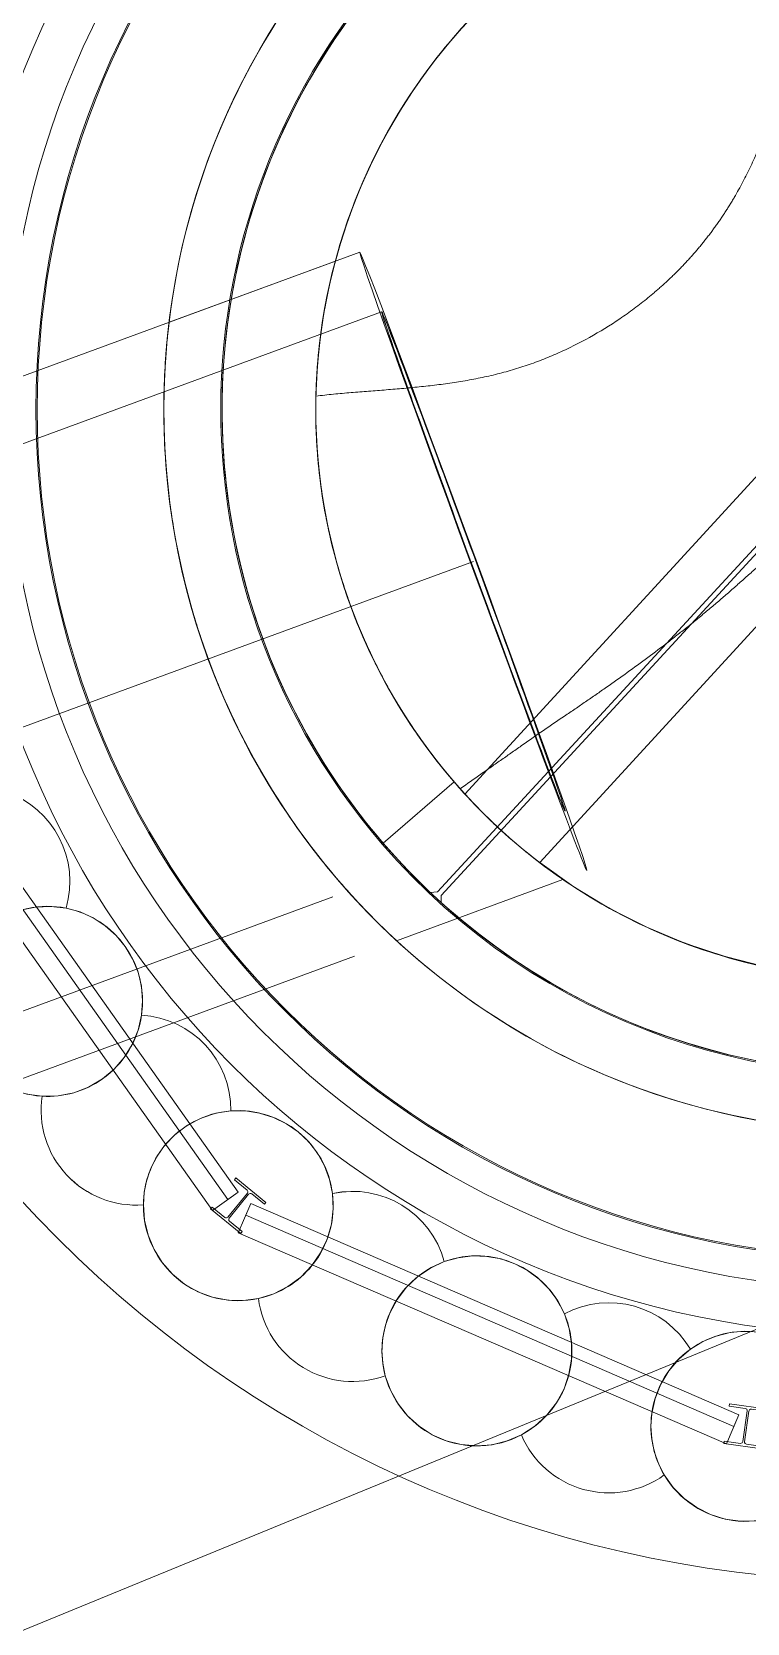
# Model space of a CAD drawing. Header units: metres. Extents: x 1753726 to 1755216, y 5920592 to 5921703.
# Drawn here: x 1755113.95 to 1755116.77, y 5921379.26 to 5921385.54 of the extents above; entities that cross this region are included whole.
import ezdxf

# ---------------------------------------------------------------- set-up
doc = ezdxf.new("R2010")
doc.units = ezdxf.units.M
doc.linetypes.add('CENTER', pattern=[50.8, 31.75, -6.35, 6.35, -6.35])
doc.linetypes.add('HIDDEN2', pattern=[4.7625, 3.175, -1.5875])
for name, color, linetype, lineweight in [('A-FLOR-____-OTLN', 9, 'Continuous', 9), ('A-WALL-____-OTLN', 2, 'Continuous', 9), ('P-PIPE-____-CNTR', 1, 'CENTER', 9), ('P-PIPE-____-OTLN', 6, 'HIDDEN2', 18), ('S-BEAM-____-OTLN', 7, 'Continuous', 9), ('S-FNDN-____-OTLN', 7, 'Continuous', 9)]:
    doc.layers.add(name, color=color, linetype=linetype, lineweight=lineweight)

# ---------------------------------------------------------------- blocks, each defined once
blk = doc.blocks.new('308492-ARUP-TUTB-MOD-0001_rvt-1-X-ARUP-GL-HERNE_BAY_ALIGNMENT')
at = {"layer": 'P-PIPE-____-CNTR'}
blk.add_line((1755089.4468, 5921373.8018), (1755115.6933, 5921383.4539), dxfattribs=at)
blk.add_line((1755089.4468, 5921373.8018), (1755115.6933, 5921383.4539), dxfattribs=at)
at = {"layer": 'P-PIPE-____-OTLN'}
for p, q in [((1755115.2446, 5921384.674), (1755088.9981, 5921375.0219)), ((1755115.331, 5921384.4389), (1755089.0846, 5921374.7867)), ((1755089.8094, 5921372.8158), (1755116.0559, 5921382.4679)), ((1755089.8955, 5921372.5817), (1755116.142, 5921382.2338))]:
    blk.add_line(p, q, dxfattribs=at)
for centre, major_axis, start_param, end_param in [((1755115.6933, 5921383.4539), (-0.4487, 1.2201), 0, 1.570796), ((1755115.6933, 5921383.4539), (-0.4487, 1.2201), 4.712389, 6.283185), ((1755115.6934, 5921383.4534), (-0.3624, 0.9855), 4.736662, 7.878255), ((1755115.6933, 5921383.4539), (-0.4487, 1.2201), 1.570796, 3.141593), ((1755115.6934, 5921383.4534), (-0.3624, 0.9855), 1.59507, 4.736662), ((1755115.6933, 5921383.4539), (-0.4487, 1.2201), 3.141593, 4.712389)]:
    blk.add_ellipse(centre, major_axis=major_axis, ratio=0.008928, start_param=start_param, end_param=end_param, dxfattribs=at)
blk = doc.blocks.new('Arup_Beam_Steel I Section_UC_AU2 - 150UC30-4262506-X-ARUP-GL-HERNE_BAY_ALIGNMENT')
at = {"layer": 'S-BEAM-____-OTLN'}
for p, q in [((1755116.7045, 5921380.13), (1755116.7032, 5921380.1206)), ((1755116.7032, 5921380.1206), (1755116.7045, 5921380.13)), ((1755116.7032, 5921380.1206), (1755116.7669, 5921380.1119)), ((1755116.7669, 5921380.1119), (1755116.7032, 5921380.1206)), ((1755116.856, 5921380.1091), (1755116.7045, 5921380.13)), ((1755116.7045, 5921380.13), (1755116.856, 5921380.1091)), ((1755116.7745, 5921380.1019), (1755116.758, 5921379.9816)), ((1755116.758, 5921379.9816), (1755116.7745, 5921380.1019)), ((1755116.7645, 5921379.9807), (1755116.781, 5921380.101)), ((1755116.781, 5921380.101), (1755116.7645, 5921379.9807)), ((1755116.7911, 5921380.1086), (1755116.8548, 5921380.0998)), ((1755116.8548, 5921380.0998), (1755116.7911, 5921380.1086)), ((1755116.8548, 5921380.0998), (1755116.856, 5921380.1091)), ((1755116.856, 5921380.1091), (1755116.8548, 5921380.0998)), ((1755116.6842, 5921379.9827), (1755116.6829, 5921379.9734)), ((1755116.6829, 5921379.9734), (1755116.6842, 5921379.9827)), ((1755116.6829, 5921379.9734), (1755116.8345, 5921379.9526)), ((1755116.8345, 5921379.9526), (1755116.6829, 5921379.9734)), ((1755116.7479, 5921379.974), (1755116.6842, 5921379.9827)), ((1755116.6842, 5921379.9827), (1755116.7479, 5921379.974)), ((1755116.8358, 5921379.9619), (1755116.7721, 5921379.9707)), ((1755116.7721, 5921379.9707), (1755116.8358, 5921379.9619)), ((1755116.8345, 5921379.9526), (1755116.8358, 5921379.9619)), ((1755116.8358, 5921379.9619), (1755116.8345, 5921379.9526))]:
    blk.add_line(p, q, dxfattribs=at)
for centre, major_axis, start_param, end_param in [((1755116.7657, 5921380.1031), (0.00756, 0.0047), 5.590367, 7.161163), ((1755116.7657, 5921380.1031), (0.00756, 0.0047), 5.590367, 7.161163), ((1755116.7898, 5921380.0998), (0.00756, 0.0047), 0.877978, 2.448774), ((1755116.7898, 5921380.0998), (0.00756, 0.0047), 0.877978, 2.448774), ((1755116.7491, 5921379.9828), (-0.0085, 0.00263), 1.734325, 3.305121), ((1755116.7491, 5921379.9828), (-0.0085, 0.00263), 1.734325, 3.305121), ((1755116.7733, 5921379.9795), (-0.00797, 0.00396), 0.324404, 1.8952), ((1755116.7733, 5921379.9795), (-0.00797, 0.00396), 0.324404, 1.8952)]:
    blk.add_ellipse(centre, major_axis=major_axis, ratio=1, start_param=start_param, end_param=end_param, dxfattribs=at)
blk = doc.blocks.new('Arup_Beam_Steel I Section_UC_AU2 - 150UC30-4262507-X-ARUP-GL-HERNE_BAY_ALIGNMENT')
at = {"layer": 'S-BEAM-____-OTLN'}
for p, q in [((1755114.7556, 5921381.0215), (1755114.7496, 5921381.0142)), ((1755114.7496, 5921381.0142), (1755114.7556, 5921381.0215)), ((1755114.7496, 5921381.0142), (1755114.7995, 5921380.9736)), ((1755114.7995, 5921380.9736), (1755114.7496, 5921381.0142)), ((1755114.8743, 5921380.9249), (1755114.7556, 5921381.0215)), ((1755114.7556, 5921381.0215), (1755114.8743, 5921380.9249)), ((1755114.8008, 5921380.9611), (1755114.7242, 5921380.8669)), ((1755114.7242, 5921380.8669), (1755114.8008, 5921380.9611)), ((1755114.7293, 5921380.8628), (1755114.8059, 5921380.9569)), ((1755114.8059, 5921380.9569), (1755114.7293, 5921380.8628)), ((1755114.8184, 5921380.9582), (1755114.8683, 5921380.9176)), ((1755114.8683, 5921380.9176), (1755114.8184, 5921380.9582)), ((1755114.6618, 5921380.9062), (1755114.6559, 5921380.8989)), ((1755114.6559, 5921380.8989), (1755114.6618, 5921380.9062)), ((1755114.6559, 5921380.8989), (1755114.7745, 5921380.8024)), ((1755114.7745, 5921380.8024), (1755114.6559, 5921380.8989)), ((1755114.7117, 5921380.8656), (1755114.6618, 5921380.9062)), ((1755114.6618, 5921380.9062), (1755114.7117, 5921380.8656)), ((1755114.8683, 5921380.9176), (1755114.8743, 5921380.9249)), ((1755114.8743, 5921380.9249), (1755114.8683, 5921380.9176)), ((1755114.7805, 5921380.8097), (1755114.7306, 5921380.8502)), ((1755114.7306, 5921380.8502), (1755114.7805, 5921380.8097)), ((1755114.7745, 5921380.8024), (1755114.7805, 5921380.8097)), ((1755114.7805, 5921380.8097), (1755114.7745, 5921380.8024))]:
    blk.add_line(p, q, dxfattribs=at)
for centre, major_axis, start_param, end_param in [((1755114.7939, 5921380.9667), (0.00357, 0.00815), 4.44186, 6.012656), ((1755114.7939, 5921380.9667), (0.00357, 0.00815), 4.44186, 6.012656), ((1755114.8128, 5921380.9513), (0.00042, 0.00889), 5.647707, 7.218503), ((1755114.8128, 5921380.9513), (0.00042, 0.00889), 5.647707, 7.218503), ((1755114.7173, 5921380.8725), (-0.00133, 0.0088), 2.308718, 3.879515), ((1755114.7173, 5921380.8725), (-0.00133, 0.0088), 2.308718, 3.879515), ((1755114.7362, 5921380.8571), (-0.00133, 0.0088), 0.737922, 2.308718), ((1755114.7362, 5921380.8571), (-0.00133, 0.0088), 0.737922, 2.308718)]:
    blk.add_ellipse(centre, major_axis=major_axis, ratio=1, start_param=start_param, end_param=end_param, dxfattribs=at)
blk = doc.blocks.new('308492-ARUP-STTW-MOD-0200_rvt-1-X-ARUP-GL-HERNE_BAY_ALIGNMENT')
at = {"layer": 'A-WALL-____-OTLN'}
for p, q in [((1755114.7244, 5921380.9361), (1755113.5103, 5921382.6495)), ((1755113.5103, 5921382.6495), (1755114.7244, 5921380.9361)), ((1755114.7652, 5921380.965), (1755113.5511, 5921382.6785)), ((1755113.5511, 5921382.6785), (1755114.7652, 5921380.965)), ((1755114.7652, 5921380.965), (1755113.5511, 5921382.6785)), ((1755113.5511, 5921382.6785), (1755114.7652, 5921380.965)), ((1755114.6632, 5921380.8927), (1755113.4491, 5921382.6062)), ((1755113.4491, 5921382.6062), (1755114.6632, 5921380.8927)), ((1755114.7652, 5921380.965), (1755114.6632, 5921380.8927)), ((1755114.6632, 5921380.8927), (1755114.7652, 5921380.965)), ((1755114.7652, 5921380.965), (1755114.7244, 5921380.9361)), ((1755114.7244, 5921380.9361), (1755114.7652, 5921380.965)), ((1755114.7648, 5921380.8051), (1755114.8144, 5921380.9199)), ((1755114.7648, 5921380.8051), (1755114.8144, 5921380.9199)), ((1755114.7945, 5921380.874), (1755114.8144, 5921380.9199)), ((1755114.7945, 5921380.874), (1755114.8144, 5921380.9199)), ((1755116.7222, 5921380.0408), (1755114.7945, 5921380.874)), ((1755114.7945, 5921380.874), (1755116.7222, 5921380.0408)), ((1755116.742, 5921380.0867), (1755114.8144, 5921380.9199)), ((1755114.8144, 5921380.9199), (1755116.742, 5921380.0867)), ((1755116.742, 5921380.0867), (1755114.8144, 5921380.9199)), ((1755114.8144, 5921380.9199), (1755116.742, 5921380.0867)), ((1755116.6924, 5921379.972), (1755114.7648, 5921380.8051)), ((1755114.7648, 5921380.8051), (1755116.6924, 5921379.972)), ((1755116.742, 5921380.0867), (1755116.6924, 5921379.972)), ((1755116.6924, 5921379.972), (1755116.742, 5921380.0867)), ((1755116.742, 5921380.0867), (1755116.7222, 5921380.0408)), ((1755116.7222, 5921380.0408), (1755116.742, 5921380.0867))]:
    blk.add_line(p, q, dxfattribs=at)
at = {"layer": 'S-BEAM-____-OTLN'}
for radius, start, end in [(3.655, 0, 180), (3.655, 0, 180), (3.655, 0, 180), (3.655, 0, 180), (3.355, 0, 180), (3.355, 0, 180), (3.355, 0, 180), (3.355, 0, 180), (3.655, 180, 0), (3.655, 180, 0), (3.655, 180, 0), (3.655, 180, 0), (3.355, 180, 0), (3.355, 180, 0), (3.355, 180, 0), (3.355, 180, 0)]:
    blk.add_arc((1755117.321, 5921384.0536), radius, start, end, dxfattribs=at)
at = {"layer": 'S-FNDN-____-OTLN', "flags": 128}
for points in [[(1755113.796, 5921382.0244), (1755113.8483, 5921382.0553), (1755113.9048, 5921382.0773), (1755113.9642, 5921382.0899), (1755114.0249, 5921382.0928), (1755114.0852, 5921382.0858)], [(1755114.0852, 5921382.0858), (1755114.0249, 5921382.0928), (1755113.9642, 5921382.0899), (1755113.9048, 5921382.0773), (1755113.8483, 5921382.0553), (1755113.796, 5921382.0244)], [(1755114.0852, 5921382.0858), (1755114.1401, 5921382.0705), (1755114.192, 5921382.0471), (1755114.2398, 5921382.0161), (1755114.2823, 5921381.9782), (1755114.3186, 5921381.9343), (1755114.3478, 5921381.8854), (1755114.3693, 5921381.8326), (1755114.3825, 5921381.7772), (1755114.3872, 5921381.7204), (1755114.3833, 5921381.6636)], [(1755114.3833, 5921381.6636), (1755114.3872, 5921381.7204), (1755114.3825, 5921381.7772), (1755114.3693, 5921381.8326), (1755114.3478, 5921381.8854), (1755114.3186, 5921381.9343), (1755114.2823, 5921381.9782), (1755114.2398, 5921382.0161), (1755114.192, 5921382.0471), (1755114.1401, 5921382.0705), (1755114.0852, 5921382.0858)], [(1755113.99, 5921381.3437), (1755113.9295, 5921381.3522), (1755113.8713, 5921381.3705), (1755113.8167, 5921381.398), (1755113.7674, 5921381.434), (1755113.7245, 5921381.4775), (1755113.6893, 5921381.5274), (1755113.6626, 5921381.5824), (1755113.6452, 5921381.6409), (1755113.6376, 5921381.7016), (1755113.6399, 5921381.7626), (1755113.6521, 5921381.8225)], [(1755113.6521, 5921381.8225), (1755113.6399, 5921381.7626), (1755113.6376, 5921381.7016), (1755113.6452, 5921381.6409), (1755113.6626, 5921381.5824), (1755113.6893, 5921381.5274), (1755113.7245, 5921381.4775), (1755113.7674, 5921381.434), (1755113.8167, 5921381.398), (1755113.8713, 5921381.3705), (1755113.9295, 5921381.3522), (1755113.99, 5921381.3437)], [(1755114.3833, 5921381.6636), (1755114.3696, 5921381.6044), (1755114.3466, 5921381.5482), (1755114.3148, 5921381.4965), (1755114.2751, 5921381.4506), (1755114.2285, 5921381.4116)], [(1755114.2285, 5921381.4116), (1755114.2751, 5921381.4506), (1755114.3148, 5921381.4965), (1755114.3466, 5921381.5482), (1755114.3696, 5921381.6044), (1755114.3833, 5921381.6636)], [(1755114.2285, 5921381.4116), (1755114.1741, 5921381.3797), (1755114.115, 5921381.3574), (1755114.0531, 5921381.3452), (1755113.99, 5921381.3437)], [(1755113.99, 5921381.3437), (1755114.0531, 5921381.3452), (1755114.115, 5921381.3574), (1755114.1741, 5921381.3797), (1755114.2285, 5921381.4116)], [(1755114.4742, 5921381.1486), (1755114.5162, 5921381.1924), (1755114.5647, 5921381.2289), (1755114.6185, 5921381.2571), (1755114.6761, 5921381.2762), (1755114.7361, 5921381.2858)], [(1755114.7361, 5921381.2858), (1755114.6761, 5921381.2762), (1755114.6185, 5921381.2571), (1755114.5647, 5921381.2289), (1755114.5162, 5921381.1924), (1755114.4742, 5921381.1486)], [(1755114.7361, 5921381.2858), (1755114.7931, 5921381.2859), (1755114.8494, 5921381.2773), (1755114.9038, 5921381.2603), (1755114.9549, 5921381.2353), (1755115.0017, 5921381.2028), (1755115.043, 5921381.1636), (1755115.078, 5921381.1186), (1755115.1057, 5921381.0688), (1755115.1255, 5921381.0154), (1755115.137, 5921380.9596)], [(1755115.137, 5921380.9596), (1755115.1255, 5921381.0154), (1755115.1057, 5921381.0688), (1755115.078, 5921381.1186), (1755115.043, 5921381.1636), (1755115.0017, 5921381.2028), (1755114.9549, 5921381.2353), (1755114.9038, 5921381.2603), (1755114.8494, 5921381.2773), (1755114.7931, 5921381.2859), (1755114.7361, 5921381.2858)], [(1755114.3901, 5921380.9153), (1755114.3939, 5921380.9657), (1755114.4045, 5921381.0151), (1755114.4216, 5921381.0626), (1755114.445, 5921381.1073), (1755114.4742, 5921381.1486)], [(1755114.4742, 5921381.1486), (1755114.445, 5921381.1073), (1755114.4216, 5921381.0626), (1755114.4045, 5921381.0151), (1755114.3939, 5921380.9657), (1755114.3901, 5921380.9153)], [(1755115.137, 5921380.9596), (1755115.1398, 5921380.899), (1755115.1328, 5921380.8387), (1755115.1162, 5921380.7803), (1755115.0903, 5921380.7253), (1755115.0559, 5921380.6753)], [(1755115.0559, 5921380.6753), (1755115.0903, 5921380.7253), (1755115.1162, 5921380.7803), (1755115.1328, 5921380.8387), (1755115.1398, 5921380.899), (1755115.137, 5921380.9596)], [(1755114.8447, 5921380.5455), (1755114.7841, 5921380.5374), (1755114.7231, 5921380.5393), (1755114.6631, 5921380.551), (1755114.6059, 5921380.5724), (1755114.5529, 5921380.6027), (1755114.5055, 5921380.6413), (1755114.465, 5921380.687), (1755114.4325, 5921380.7387), (1755114.4087, 5921380.795), (1755114.3945, 5921380.8544), (1755114.3901, 5921380.9153)], [(1755114.3901, 5921380.9153), (1755114.3945, 5921380.8544), (1755114.4087, 5921380.795), (1755114.4325, 5921380.7387), (1755114.465, 5921380.687), (1755114.5055, 5921380.6413), (1755114.5529, 5921380.6027), (1755114.6059, 5921380.5724), (1755114.6631, 5921380.551), (1755114.7231, 5921380.5393), (1755114.7841, 5921380.5374), (1755114.8447, 5921380.5455)], [(1755115.3635, 5921380.4883), (1755115.3921, 5921380.5418), (1755115.429, 5921380.59), (1755115.4732, 5921380.6317), (1755115.5235, 5921380.6657), (1755115.5787, 5921380.6911)], [(1755115.5787, 5921380.6911), (1755115.5235, 5921380.6657), (1755115.4732, 5921380.6317), (1755115.429, 5921380.59), (1755115.3921, 5921380.5418), (1755115.3635, 5921380.4883)], [(1755115.5787, 5921380.6911), (1755115.6335, 5921380.7065), (1755115.6901, 5921380.7134), (1755115.747, 5921380.7118), (1755115.803, 5921380.7015), (1755115.8568, 5921380.6828), (1755115.9072, 5921380.6562), (1755115.953, 5921380.6223), (1755115.9931, 5921380.5818), (1755116.0266, 5921380.5358), (1755116.0527, 5921380.4851)], [(1755116.0527, 5921380.4851), (1755116.0266, 5921380.5358), (1755115.9931, 5921380.5818), (1755115.953, 5921380.6223), (1755115.9072, 5921380.6562), (1755115.8568, 5921380.6828), (1755115.803, 5921380.7015), (1755115.747, 5921380.7118), (1755115.6901, 5921380.7134), (1755115.6335, 5921380.7065), (1755115.5787, 5921380.6911)], [(1755115.0559, 5921380.6753), (1755115.0121, 5921380.6298), (1755114.9613, 5921380.5924), (1755114.905, 5921380.564), (1755114.8447, 5921380.5455)], [(1755114.8447, 5921380.5455), (1755114.905, 5921380.564), (1755114.9613, 5921380.5924), (1755115.0121, 5921380.6298), (1755115.0559, 5921380.6753)], [(1755115.3454, 5921380.241), (1755115.3356, 5921380.2905), (1755115.3324, 5921380.3409), (1755115.3361, 5921380.3912), (1755115.3465, 5921380.4407), (1755115.3635, 5921380.4883)], [(1755115.3635, 5921380.4883), (1755115.3465, 5921380.4407), (1755115.3361, 5921380.3912), (1755115.3324, 5921380.3409), (1755115.3356, 5921380.2905), (1755115.3454, 5921380.241)], [(1755116.0527, 5921380.4851), (1755116.0718, 5921380.4275), (1755116.0813, 5921380.3675), (1755116.0811, 5921380.3068), (1755116.071, 5921380.2469), (1755116.0514, 5921380.1895)], [(1755116.0514, 5921380.1895), (1755116.071, 5921380.2469), (1755116.0811, 5921380.3068), (1755116.0813, 5921380.3675), (1755116.0718, 5921380.4275), (1755116.0527, 5921380.4851)], [(1755116.5505, 5921380.3457), (1755116.5991, 5921380.3753), (1755116.6517, 5921380.3973), (1755116.707, 5921380.411), (1755116.7637, 5921380.4162), (1755116.8206, 5921380.4128), (1755116.8762, 5921380.4008), (1755116.9294, 5921380.3805), (1755116.979, 5921380.3523), (1755117.0237, 5921380.317), (1755117.0625, 5921380.2753)], [(1755117.0625, 5921380.2753), (1755117.0237, 5921380.317), (1755116.979, 5921380.3523), (1755116.9294, 5921380.3805), (1755116.8762, 5921380.4008), (1755116.8206, 5921380.4128), (1755116.7637, 5921380.4162), (1755116.707, 5921380.411), (1755116.6517, 5921380.3973), (1755116.5991, 5921380.3753), (1755116.5505, 5921380.3457)], [(1755116.398, 5921380.0923), (1755116.4111, 5921380.1516), (1755116.4336, 5921380.208), (1755116.4649, 5921380.2601), (1755116.5042, 5921380.3063), (1755116.5505, 5921380.3457)], [(1755116.5505, 5921380.3457), (1755116.5042, 5921380.3063), (1755116.4649, 5921380.2601), (1755116.4336, 5921380.208), (1755116.4111, 5921380.1516), (1755116.398, 5921380.0923)], [(1755115.883, 5921380.0075), (1755115.8268, 5921379.9834), (1755115.7675, 5921379.9687), (1755115.7066, 5921379.9639), (1755115.6458, 5921379.969), (1755115.5865, 5921379.9839), (1755115.5305, 5921380.0082), (1755115.4792, 5921380.0413), (1755115.4339, 5921380.0823), (1755115.3959, 5921380.1301), (1755115.3661, 5921380.1835), (1755115.3454, 5921380.241)], [(1755115.3454, 5921380.241), (1755115.3661, 5921380.1835), (1755115.3959, 5921380.1301), (1755115.4339, 5921380.0823), (1755115.4792, 5921380.0413), (1755115.5305, 5921380.0082), (1755115.5865, 5921379.9839), (1755115.6458, 5921379.969), (1755115.7066, 5921379.9639), (1755115.7675, 5921379.9687), (1755115.8268, 5921379.9834), (1755115.883, 5921380.0075)], [(1755116.0514, 5921380.1895), (1755116.0215, 5921380.1339), (1755115.9827, 5921380.0841), (1755115.9361, 5921380.0416), (1755115.883, 5921380.0075)], [(1755115.883, 5921380.0075), (1755115.9361, 5921380.0416), (1755115.9827, 5921380.0841), (1755116.0215, 5921380.1339), (1755116.0514, 5921380.1895)], [(1755116.4473, 5921379.8494), (1755116.4245, 5921379.8944), (1755116.4078, 5921379.9421), (1755116.3978, 5921379.9915), (1755116.3945, 5921380.0419), (1755116.398, 5921380.0923)], [(1755116.398, 5921380.0923), (1755116.3945, 5921380.0419), (1755116.3978, 5921379.9915), (1755116.4078, 5921379.9421), (1755116.4245, 5921379.8944), (1755116.4473, 5921379.8494)], [(1755117.0279, 5921379.7695), (1755116.9804, 5921379.7312), (1755116.9272, 5921379.7011), (1755116.8699, 5921379.68), (1755116.8099, 5921379.6685), (1755116.7488, 5921379.6668), (1755116.6883, 5921379.6752), (1755116.63, 5921379.6932), (1755116.5753, 5921379.7205), (1755116.5258, 5921379.7563), (1755116.4828, 5921379.7996), (1755116.4473, 5921379.8494)], [(1755116.4473, 5921379.8494), (1755116.4828, 5921379.7996), (1755116.5258, 5921379.7563), (1755116.5753, 5921379.7205), (1755116.63, 5921379.6932), (1755116.6883, 5921379.6752), (1755116.7488, 5921379.6668), (1755116.8099, 5921379.6685), (1755116.8699, 5921379.68), (1755116.9272, 5921379.7011), (1755116.9804, 5921379.7312), (1755117.0279, 5921379.7695)]]:
    blk.add_lwpolyline(points, dxfattribs=at)
at = {"layer": 'S-FNDN-____-OTLN'}
for centre, radius, start, end in [((1755117.321, 5921384.0536), 4.625, 0, 180), ((1755117.321, 5921384.0536), 4.625, 0, 180), ((1755117.321, 5921384.0536), 3.475, 0, 180), ((1755117.321, 5921384.0536), 3.475, 0, 180), ((1755117.321, 5921384.0536), 4.625, 180, 0), ((1755117.321, 5921384.0536), 4.625, 180, 0), ((1755117.321, 5921384.0536), 3.475, 180, 0), ((1755117.321, 5921384.0536), 3.475, 180, 0), ((1755113.725, 5921382.1903), 0.375, 343.82633, 70.95628), ((1755113.725, 5921382.1903), 0.375, 343.82633, 70.95628), ((1755114.0122, 5921381.718), 0.375, 78.78236, 125.21739), ((1755114.0122, 5921381.718), 0.375, 163.82633, 266.60845), ((1755114.0122, 5921381.718), 0.375, 305.21739, 351.65242), ((1755114.0122, 5921381.718), 0.375, 305.21739, 351.65242), ((1755114.3611, 5921381.2892), 0.375, 359.47851, 86.60845), ((1755114.3611, 5921381.2892), 0.375, 359.47851, 86.60845), ((1755114.3611, 5921381.2892), 0.375, 359.47851, 86.60845), ((1755114.3611, 5921381.2892), 0.375, 359.47851, 86.60845), ((1755114.0122, 5921381.718), 0.375, 266.60845, 305.21739), ((1755114.0122, 5921381.718), 0.375, 266.60845, 305.21739), ((1755114.3611, 5921381.2892), 0.375, 171.65242, 274.43454), ((1755114.3611, 5921381.2892), 0.375, 171.65242, 274.43454), ((1755114.3611, 5921381.2892), 0.375, 171.65242, 274.43454), ((1755114.7651, 5921380.9119), 0.375, 94.43454, 140.86957), ((1755114.7651, 5921380.9119), 0.375, 7.30459, 94.43454), ((1755114.7651, 5921380.9119), 0.375, 140.86957, 179.47851), ((1755114.7651, 5921380.9119), 0.375, 140.86957, 179.47851), ((1755114.7651, 5921380.9119), 0.375, 320.86957, 7.30459), ((1755114.7651, 5921380.9119), 0.375, 320.86957, 7.30459), ((1755115.2166, 5921380.5932), 0.375, 15.13068, 102.26062), ((1755115.2166, 5921380.5932), 0.375, 15.13068, 102.26062), ((1755114.7651, 5921380.9119), 0.375, 179.47851, 282.26062), ((1755114.7651, 5921380.9119), 0.375, 282.26062, 320.86957), ((1755115.2166, 5921380.5932), 0.375, 187.30459, 290.08671), ((1755115.2166, 5921380.5932), 0.375, 187.30459, 290.08671), ((1755115.2166, 5921380.5932), 0.375, 187.30459, 290.08671), ((1755115.2166, 5921380.5932), 0.375, 187.30459, 290.08671), ((1755116.2283, 5921380.1537), 0.375, 30.78285, 117.9128), ((1755116.2283, 5921380.1537), 0.375, 30.78285, 117.9128), ((1755116.2283, 5921380.1537), 0.375, 30.78285, 117.9128), ((1755116.2283, 5921380.1537), 0.375, 30.78285, 117.9128), ((1755115.7074, 5921380.3389), 0.375, 156.52174, 195.13068), ((1755115.7074, 5921380.3389), 0.375, 156.52174, 195.13068), ((1755115.7074, 5921380.3389), 0.375, 336.52174, 22.95677), ((1755116.7695, 5921380.0413), 0.375, 38.60894, 125.73889), ((1755116.7695, 5921380.0413), 0.375, 38.60894, 125.73889), ((1755115.7074, 5921380.3389), 0.375, 195.13068, 297.9128), ((1755115.7074, 5921380.3389), 0.375, 195.13068, 297.9128), ((1755115.7074, 5921380.3389), 0.375, 297.9128, 336.52174), ((1755116.7695, 5921380.0413), 0.375, 172.17391, 210.78285), ((1755116.2283, 5921380.1537), 0.375, 202.95677, 305.73889), ((1755116.2283, 5921380.1537), 0.375, 202.95677, 305.73889), ((1755116.2283, 5921380.1537), 0.375, 202.95677, 305.73889), ((1755116.2283, 5921380.1537), 0.375, 202.95677, 305.73889), ((1755116.7695, 5921380.0413), 0.375, 210.78285, 313.56497), ((1755116.7695, 5921380.0413), 0.375, 210.78285, 313.56497)]:
    blk.add_arc(centre, radius, start, end, dxfattribs=at)
for centre, major_axis, start_param, end_param in [((1755113.725, 5921382.1903), (0.3522, 0.1287), 5.650647, 7.171351), ((1755113.725, 5921382.1903), (0.3522, 0.1287), 5.650647, 7.171351), ((1755114.0122, 5921381.718), (-0.1438, 0.3463), 5.693896, 6.50434), ((1755114.0122, 5921381.718), (-0.1438, 0.3463), 4.173192, 5.693896), ((1755114.0122, 5921381.718), (0.0273, 0.374), 4.639543, 6.160247), ((1755114.0122, 5921381.718), (0.3522, 0.1287), 2.509054, 4.30294), ((1755114.3611, 5921381.2892), (-0.374, 0.0273), 6.210339, 8.004225), ((1755114.7651, 5921380.9119), (0.2864, 0.242), 0.946586, 1.75703), ((1755114.7651, 5921380.9119), (-0.3043, 0.2192), 3.893292, 5.413996), ((1755115.2166, 5921380.5932), (-0.3234, 0.1899), 3.936542, 5.457246), ((1755115.2166, 5921380.5932), (-0.3234, 0.1899), 3.936542, 5.457246), ((1755114.7651, 5921380.9119), (0.2353, 0.292), 2.240099, 4.033985), ((1755115.7074, 5921380.3389), (0.3739, 0.0287), 0.324079, 1.844784), ((1755115.7074, 5921380.3389), (0.375, 0), 0.400671, 1.921376), ((1755115.7074, 5921380.3389), (0.375, 0), 1.921376, 2.73182), ((1755115.7074, 5921380.3389), (0.375, 0), 1.921376, 2.73182), ((1755114.7651, 5921380.9119), (-0.3185, 0.1979), 2.340699, 3.014552), ((1755115.7074, 5921380.3389), (0.375, 0), 5.873412, 6.683856), ((1755116.7695, 5921380.0413), (0.3569, 0.1151), 1.882677, 2.693121), ((1755116.7695, 5921380.0413), (-0.3507, 0.1329), 5.698447, 6.508891), ((1755115.7074, 5921380.3389), (-0.2436, 0.2851), 2.92153, 3.595383), ((1755116.7695, 5921380.0413), (0.329, 0.1799), 2.504547, 3.1784)]:
    blk.add_ellipse(centre, major_axis=major_axis, ratio=1, start_param=start_param, end_param=end_param, dxfattribs=at)
at = {"layer": 'S-BEAM-____-OTLN'}
for name in ['Arup_Beam_Steel I Section_UC_AU2 - 150UC30-4262507-X-ARUP-GL-HERNE_BAY_ALIGNMENT', 'Arup_Beam_Steel I Section_UC_AU2 - 150UC30-4262506-X-ARUP-GL-HERNE_BAY_ALIGNMENT']:
    blk.add_blockref(name, (0, 0), dxfattribs=at)
blk = doc.blocks.new('308492-ARUP-STRW-MOD-1700_rvt-1-X-ARUP-GL-HERNE_BAY_ALIGNMENT')
at = {"layer": 'A-FLOR-____-OTLN'}
for p, q in [((1755113.5456, 5921379.0858), (1755118.0354, 5921380.9261)), ((1755118.0354, 5921380.9261), (1755113.5456, 5921379.0858))]:
    blk.add_line(p, q, dxfattribs=at)
blk = doc.blocks.new('MH02 BENCHING - MH02 BENCHING-4564264-X-ARUP-GL-HERNE_BAY_ALIGNMENT')
at = {"layer": 'A-FLOR-____-OTLN'}
for start, end in [(0, 180), (100.09657, 178.67487), (0, 51.15339), (180, 0), (221.70467, 0)]:
    blk.add_arc((682.6362, 267.543), 2.25, start, end, dxfattribs=at)
for start_param, end_param in [(4.736662, 7.878255), (1.59507, 4.736662)]:
    blk.add_ellipse((681.0087, 266.9428), major_axis=(-0.3624, 0.9855), ratio=0.008928, start_param=start_param, end_param=end_param, dxfattribs=at)
for points, knots in [([(682.2417, 269.7582), (682.2467, 269.759), (682.2575, 269.7609), (682.283, 269.7652), (682.3372, 269.7735), (682.441, 269.786), (682.6019, 269.7951), (682.7607, 269.7913), (682.8977, 269.7786), (683.0039, 269.7636), (683.1119, 269.7431), (683.2197, 269.717), (683.3257, 269.6857), (683.4282, 269.6499), (683.5257, 269.6105), (683.6438, 269.5565), (683.7726, 269.4871), (683.8968, 269.4083), (683.975, 269.3518), (684.016, 269.3204), (684.0353, 269.3051), (684.0436, 269.2984), (684.0475, 269.2954)], [0, 0, 0, 0, 0.021277, 0.042553, 0.085106, 0.170213, 0.255319, 0.340426, 0.382979, 0.425532, 0.468085, 0.510638, 0.553191, 0.595745, 0.638298, 0.680851, 0.760638, 0.840426, 0.920213, 0.960106, 0.980053, 1, 1, 1, 1]), ([(682.2417, 269.7582), (682.2422, 269.7407), (682.2432, 269.7146), (682.2452, 269.6797), (682.2476, 269.6448), (682.2506, 269.61), (682.2543, 269.5753), (682.2575, 269.5494), (682.2613, 269.5235), (682.2654, 269.4977), (682.2701, 269.4719), (682.2756, 269.4462), (682.2798, 269.427), (682.2824, 269.4142), (682.2842, 269.4057), (682.2874, 269.3909), (682.2911, 269.3741), (682.2944, 269.3572), (682.2964, 269.3444), (682.2981, 269.3315), (682.3001, 269.3141), (682.3019, 269.2923), (682.3028, 269.2662), (682.3024, 269.2402), (682.3011, 269.2141), (682.2993, 269.188), (682.2967, 269.162), (682.2937, 269.136), (682.2901, 269.1101), (682.2848, 269.0755), (682.2772, 269.0326), (682.2667, 268.9812), (682.2483, 268.9019), (682.2188, 268.7954), (682.1736, 268.6631), (682.1292, 268.5553), (682.0891, 268.4712), (682.062, 268.4196), (682.0418, 268.3842), (682.03, 268.3642), (682.0209, 268.3493), (682.0117, 268.3345), (682.0022, 268.3198), (681.9926, 268.3051), (681.9828, 268.2907), (681.9728, 268.2764), (681.9626, 268.2621), (681.9523, 268.248), (681.9418, 268.234), (681.9311, 268.2202), (681.9203, 268.2065), (681.9093, 268.1928), (681.8981, 268.1794), (681.8868, 268.1661), (681.8753, 268.1529), (681.8636, 268.1398), (681.8518, 268.127), (681.8399, 268.1142), (681.8278, 268.1016), (681.8155, 268.0891), (681.8031, 268.0768), (681.7906, 268.0646), (681.7779, 268.0526), (681.765, 268.0407), (681.7521, 268.029), (681.739, 268.0174), (681.7258, 268.006), (681.7124, 267.9947), (681.6944, 267.9799), (681.6716, 267.9617), (681.6345, 267.9335), (681.568, 267.8864), (681.4687, 267.8253), (681.3645, 267.7732), (681.2785, 267.7373), (681.2129, 267.7137), (681.1462, 267.6933), (681.0786, 267.676), (681.0104, 267.6616), (680.9417, 267.6497), (680.8727, 267.6401), (680.8035, 267.6323), (680.7341, 267.6257), (680.6646, 267.6199), (680.595, 267.6144), (680.5373, 267.61), (680.4909, 267.6061), (680.4446, 267.6018), (680.4099, 267.5979), (680.3868, 267.595)], [-1, -1, -1, -1, -0.984375, -0.976562, -0.96875, -0.953125, -0.945312, -0.9375, -0.929688, -0.921875, -0.914062, -0.90625, -0.898438, -0.896484, -0.894531, -0.890625, -0.882812, -0.878906, -0.875, -0.871094, -0.867188, -0.859375, -0.851562, -0.84375, -0.835938, -0.828125, -0.820312, -0.8125, -0.804688, -0.796875, -0.78125, -0.765625, -0.75, -0.708333, -0.666667, -0.625, -0.604167, -0.583333, -0.572917, -0.567708, -0.5625, -0.557292, -0.552083, -0.546875, -0.541667, -0.536458, -0.53125, -0.526042, -0.520833, -0.515625, -0.510417, -0.505208, -0.5, -0.494792, -0.489583, -0.484375, -0.479167, -0.473958, -0.46875, -0.463542, -0.458333, -0.453125, -0.447917, -0.442708, -0.4375, -0.432292, -0.427083, -0.421875, -0.416667, -0.40625, -0.395833, -0.375, -0.333333, -0.291667, -0.270833, -0.25, -0.229167, -0.208333, -0.1875, -0.166667, -0.145833, -0.125, -0.104167, -0.083333, -0.0625, -0.041667, -0.03125, -0.020833, 0, 0, 0, 0]), ([(682.7357, 267.543), (682.7436, 267.5467), (682.759, 267.5554), (682.7809, 267.5719), (682.8015, 267.5909), (682.8209, 267.6117), (682.8347, 267.6279), (682.8438, 267.6389), (682.8498, 267.6462), (682.8575, 267.655), (682.867, 267.6652), (682.88, 267.6782), (682.8969, 267.6936), (682.9143, 267.7083), (682.9282, 267.7201), (682.9384, 267.7292), (682.9459, 267.7363), (682.9507, 267.7412), (682.9539, 267.7446), (682.9595, 267.7504), (682.9674, 267.7587), (682.9802, 267.7718), (682.9963, 267.7882), (683.0156, 267.8077), (683.0316, 267.8241), (683.0443, 267.8374), (683.0547, 267.8486), (683.066, 267.861), (683.0826, 267.8791), (683.1032, 267.9017), (683.1278, 267.9289), (683.152, 267.9564), (683.1759, 267.9843), (683.1998, 268.0122), (683.2234, 268.0402), (683.2468, 268.0685), (683.27, 268.097), (683.293, 268.1256), (683.3158, 268.1543), (683.3385, 268.1832), (683.3609, 268.2122), (683.3832, 268.2414), (683.4053, 268.2707), (683.4345, 268.3099), (683.4707, 268.3593), (683.5278, 268.4388), (683.5837, 268.5191), (683.6318, 268.59), (683.6591, 268.6306), (683.6794, 268.6612), (683.6996, 268.6918), (683.7197, 268.7224), (683.7397, 268.7532), (683.7594, 268.7841), (683.7789, 268.8151), (683.8047, 268.8567), (683.8364, 268.9091), (683.8731, 268.9726), (683.909, 269.0366), (683.9443, 269.1009), (683.9907, 269.187), (684.0249, 269.2519), (684.0475, 269.2954)], [-1, -1, -1, -1, -0.9875, -0.975, -0.9625, -0.95, -0.9375, -0.934375, -0.93125, -0.925, -0.91875, -0.9125, -0.9, -0.8875, -0.88125, -0.875, -0.86875, -0.867188, -0.865625, -0.8625, -0.85625, -0.85, -0.8375, -0.825, -0.8125, -0.80625, -0.8, -0.791667, -0.783333, -0.766667, -0.75, -0.733333, -0.716667, -0.7, -0.683333, -0.666667, -0.65, -0.633333, -0.616667, -0.6, -0.583333, -0.566667, -0.55, -0.533333, -0.5, -0.466667, -0.4, -0.366667, -0.35, -0.333333, -0.316667, -0.3, -0.283333, -0.266667, -0.25, -0.233333, -0.2, -0.166667, -0.133333, -0.1, -0.066667, 0, 0, 0, 0]), ([(680.5527, 266.6935), (680.5461, 266.7097), (680.5333, 266.7422), (680.5091, 266.808), (680.4819, 266.891), (680.4543, 266.9905), (680.4318, 267.0885), (680.4144, 267.1836), (680.3985, 267.2972), (680.3901, 267.3983), (680.3866, 267.4851), (680.3862, 267.5244), (680.3862, 267.543)], [0, 0, 0, 0, 0.052632, 0.105263, 0.210526, 0.315789, 0.421053, 0.526316, 0.631579, 0.815789, 0.907895, 1, 1, 1, 1]), ([(682.5135, 267.3068), (682.5165, 267.3102), (682.5224, 267.317), (682.5314, 267.327), (682.5391, 267.3354), (682.5452, 267.342), (682.5499, 267.347), (682.5544, 267.352), (682.5603, 267.3587), (682.5662, 267.3656), (682.5721, 267.3723), (682.5766, 267.3774), (682.5804, 267.3816), (682.5834, 267.3849), (682.5858, 267.3874), (682.5881, 267.3898), (682.5911, 267.3932), (682.5948, 267.3975), (682.5991, 267.4028), (682.6034, 267.408), (682.6077, 267.4132), (682.6122, 267.4182), (682.6161, 267.4224), (682.6189, 267.4252), (682.6205, 267.4268), (682.6217, 267.428), (682.6229, 267.4292), (682.6246, 267.4309), (682.6274, 267.4338), (682.6313, 267.4381), (682.6359, 267.4434), (682.6404, 267.4487), (682.6447, 267.4539), (682.6491, 267.459), (682.6526, 267.463), (682.6556, 267.4661), (682.6585, 267.469), (682.6624, 267.4726), (682.6674, 267.4773), (682.6724, 267.4822), (682.6773, 267.4872), (682.682, 267.4922), (682.6865, 267.4971), (682.69, 267.501), (682.6928, 267.504), (682.6948, 267.506), (682.6969, 267.508), (682.6997, 267.5107), (682.7049, 267.5153), (682.7129, 267.5223), (682.7236, 267.5317), (682.7316, 267.539), (682.7357, 267.543)], [-1, -1, -1, -1, -0.958333, -0.916667, -0.875, -0.854167, -0.833333, -0.8125, -0.791667, -0.75, -0.729167, -0.708333, -0.6875, -0.677083, -0.666667, -0.65625, -0.645833, -0.625, -0.604167, -0.583333, -0.5625, -0.541667, -0.520833, -0.510417, -0.505208, -0.5, -0.494792, -0.489583, -0.479167, -0.458333, -0.4375, -0.416667, -0.395833, -0.375, -0.354167, -0.34375, -0.333333, -0.3125, -0.291667, -0.270833, -0.25, -0.229167, -0.208333, -0.1875, -0.177083, -0.166667, -0.15625, -0.145833, -0.125, -0.083333, -0.041667, 0, 0, 0, 0]), ([(680.9564, 266.0461), (680.9837, 266.0654), (681.0249, 266.0943), (681.0797, 266.1328), (681.1209, 266.1615), (681.162, 266.1903), (681.2167, 266.2288), (681.2852, 266.2766), (681.3547, 266.3235), (681.4102, 266.3611), (681.4518, 266.3895), (681.4931, 266.418), (681.5481, 266.4562), (681.6164, 266.5045), (681.6976, 266.5638), (681.7644, 266.6142), (681.8173, 266.6554), (681.8566, 266.6867), (681.8956, 266.7183), (681.9345, 266.7502), (681.9729, 266.7825), (682.0109, 266.8153), (682.0424, 266.8429), (682.0675, 266.8651), (682.0863, 266.8818), (682.105, 266.8985), (682.1297, 266.9211), (682.1604, 266.9496), (682.1908, 266.9783), (682.2152, 267.0013), (682.2335, 267.0186), (682.2516, 267.036), (682.2694, 267.0537), (682.2871, 267.0715), (682.3105, 267.0953), (682.3341, 267.1191), (682.3579, 267.1428), (682.3759, 267.1603), (682.394, 267.1779), (682.4179, 267.2015), (682.4473, 267.2315), (682.4815, 267.2684), (682.5031, 267.2938), (682.5135, 267.3068)], [-1, -1, -1, -1, -0.95, -0.925, -0.9, -0.875, -0.85, -0.8, -0.75, -0.725, -0.7, -0.675, -0.65, -0.6, -0.55, -0.5, -0.475, -0.45, -0.425, -0.4, -0.375, -0.35, -0.325, -0.3125, -0.3, -0.2875, -0.275, -0.25, -0.225, -0.2125, -0.2, -0.1875, -0.175, -0.1625, -0.15, -0.125, -0.1125, -0.1, -0.0875, -0.075, -0.05, -0.025, 0, 0, 0, 0]), ([(680.9564, 266.0461), (680.9499, 266.0534), (680.9365, 266.0686), (680.908, 266.102), (680.8542, 266.1677), (680.7845, 266.262), (680.7116, 266.3757), (680.6548, 266.4747), (680.61, 266.5632), (680.5764, 266.6369), (680.5604, 266.6745), (680.5527, 266.6935)], [0, 0, 0, 0, 0.058824, 0.117647, 0.235294, 0.470588, 0.602941, 0.735294, 0.867647, 0.933824, 1, 1, 1, 1])]:
    blk.add_open_spline(points, degree=3, knots=knots, dxfattribs=at)
blk.add_open_spline([(680.3862, 267.543), (680.3862, 267.5522), (680.3863, 267.5702), (680.3866, 267.5869), (680.3868, 267.595)], degree=3, dxfattribs=at)
blk = doc.blocks.new('308492-ARUP-STPW-MOD-1900_rvt-1-X-ARUP-GL-HERNE_BAY_ALIGNMENT')
at = {"layer": 'A-FLOR-____-OTLN'}
for p, q in [((1755119.0762, 5921385.9718), (1755115.5522, 5921382.1502)), ((1755115.5522, 5921382.1502), (1755119.0762, 5921385.9718)), ((1755115.5664, 5921382.136), (1755119.0908, 5921385.9582)), ((1755119.0908, 5921385.9582), (1755115.5664, 5921382.136)), ((1755115.5522, 5921382.1502), (1755115.523, 5921382.1478)), ((1755115.523, 5921382.1478), (1755115.5522, 5921382.1502)), ((1755115.5664, 5921382.1078), (1755115.5664, 5921382.136)), ((1755115.5664, 5921382.136), (1755115.5664, 5921382.1078))]:
    blk.add_line(p, q, dxfattribs=at)
for radius, start, end in [(3.35, 0, 180), (3.35, 0, 180), (2.62, 47.93799, 226.66766), (2.62, 47.93799, 226.66766), (2.62, 227.95685, 46.59759), (2.62, 227.95685, 46.59759), (3.35, 180, 0), (3.35, 180, 0)]:
    blk.add_arc((1755117.321, 5921384.0536), radius, start, end, dxfattribs=at)
at = {"layer": 'A-WALL-____-OTLN'}
for p, q in [((1755115.6603, 5921382.5355), (1755118.692, 5921385.8376)), ((1755118.692, 5921385.8376), (1755115.6603, 5921382.5355)), ((1755115.9553, 5921382.2654), (1755118.9862, 5921385.5666)), ((1755118.9862, 5921385.5666), (1755115.9553, 5921382.2654)), ((1755115.1484, 5921384.6387), (1755114.4918, 5921384.3972)), ((1755115.6177, 5921382.5834), (1755115.3376, 5921382.3416)), ((1755115.3376, 5921382.3416), (1755115.6177, 5921382.5834)), ((1755115.3376, 5921382.3416), (1755115.6177, 5921382.5834)), ((1755115.6177, 5921382.5834), (1755115.3376, 5921382.3416)), ((1755115.3901, 5921381.9573), (1755116.0471, 5921382.1989))]:
    blk.add_line(p, q, dxfattribs=at)
at = {"layer": 'A-WALL-____-OTLN', "flags": 128}
for points in [[(1755116.8476, 5921381.8539), (1755116.6876, 5921381.8945), (1755116.5311, 5921381.9468), (1755116.3787, 5921382.0103), (1755116.2315, 5921382.0849), (1755116.0901, 5921382.1701), (1755115.9553, 5921382.2654)], [(1755115.9553, 5921382.2654), (1755116.0901, 5921382.1701), (1755116.2315, 5921382.0849), (1755116.3787, 5921382.0103), (1755116.5311, 5921381.9468), (1755116.6876, 5921381.8945), (1755116.8476, 5921381.8539)], [(1755115.6603, 5921382.5354), (1755115.6388, 5921382.5593), (1755115.6177, 5921382.5834)], [(1755115.6177, 5921382.5834), (1755115.6388, 5921382.5593), (1755115.6603, 5921382.5354)]]:
    blk.add_lwpolyline(points, dxfattribs=at)
at = {"layer": 'A-WALL-____-OTLN'}
for radius, start, end in [(2.85, 0, 180), (2.85, 40.8, 180), (2.6252, 40.8, 220.8), (2.62, 40.8, 220.8), (2.62, 40.8, 220.8), (2.62, 40.8, 220.8), (2.62, 40.8, 220.8), (2.62, 40.8, 220.8), (2.62, 40.8, 220.8), (2.62, 40.8, 220.8), (2.62, 40.8, 220.8), (2.62, 40.8, 220.8), (2.62, 40.8, 220.8), (2.62, 40.8, 220.8), (2.62, 40.8, 220.8), (2.62, 40.8, 220.8), (2.62, 40.8, 220.8), (2.62, 88.61611, 220.8), (2.62, 40.8, 220.8), (2.62, 40.8, 220.8), (2.62, 88.61611, 220.8), (2.25, 0, 180), (2.25, 40.8, 220.8), (2.25, 40.8, 220.8), (2.25, 40.8, 220.8), (2.25, 40.8, 220.8), (2.25, 40.8, 220.8), (2.25, 40.8, 220.8), (2.25, 40.8, 220.8), (2.25, 40.8, 220.8), (2.25, 40.8, 220.8), (2.25, 40.8, 220.8), (2.25, 40.8, 220.8), (2.25, 40.8, 220.8), (2.25, 40.8, 220.8), (2.25, 40.8, 220.8), (2.25, 40.8, 220.8), (2.25, 88.5555, 220.8), (2.25, 40.8, 220.8), (2.25, 52.45817, 220.8), (2.25, 88.5555, 220.8), (2.6252, 220.8, 40.8), (2.62, 220.8, 40.8), (2.62, 220.8, 40.8), (2.62, 220.8, 40.8), (2.62, 220.8, 40.8), (2.62, 220.8, 40.8), (2.62, 220.8, 40.8), (2.62, 220.8, 40.8), (2.62, 220.8, 40.8), (2.62, 220.8, 40.8), (2.62, 220.8, 40.8), (2.62, 220.8, 40.8), (2.62, 220.8, 40.8), (2.62, 220.8, 40.8), (2.62, 220.8, 40.8), (2.62, 220.8, 40.8), (2.62, 220.8, 40.8), (2.62, 220.8, 40.8), (2.62, 220.8, 40.8), (2.25, 220.8, 40.8), (2.25, 220.8, 40.8), (2.25, 220.8, 40.8), (2.25, 220.8, 40.8), (2.25, 220.8, 40.8), (2.25, 220.8, 40.8), (2.25, 220.8, 40.8), (2.25, 220.8, 40.8), (2.25, 220.8, 40.8), (2.25, 220.8, 40.8), (2.25, 220.8, 40.8), (2.25, 220.8, 40.8), (2.25, 220.8, 40.8), (2.25, 220.8, 40.8), (2.25, 220.8, 40.8), (2.25, 220.8, 40.8), (2.25, 220.8, 40.8), (2.85, 180, 0), (2.85, 180, 220.8), (2.25, 180, 0), (2.85, 220.8, 0)]:
    blk.add_arc((1755117.321, 5921384.0536), radius, start, end, dxfattribs=at)
for points, knots in [([(1755115.071, 5921384.0536), (1755115.071, 5921384.0876), (1755115.0725, 5921384.1535), (1755115.0806, 5921384.2767), (1755115.0981, 5921384.4119), (1755115.1187, 5921384.517), (1755115.133, 5921384.5788), (1755115.1416, 5921384.613), (1755115.1462, 5921384.6304), (1755115.1481, 5921384.6375), (1755115.1484, 5921384.6386), (1755115.1484, 5921384.6387)], [0, 0, 0, 0, 0.1, 0.2, 0.4, 0.6, 0.7, 0.8, 0.9, 0.95, 1, 1, 1, 1]), ([(1755115.1484, 5921384.6387), (1755115.1484, 5921384.6386), (1755115.1481, 5921384.6375), (1755115.1462, 5921384.6305), (1755115.1416, 5921384.613), (1755115.133, 5921384.5789), (1755115.1188, 5921384.5171), (1755115.0981, 5921384.4121), (1755115.0806, 5921384.2767), (1755115.0725, 5921384.1535), (1755115.071, 5921384.0875), (1755115.071, 5921384.0536)], [0, 0, 0, 0, 0.05, 0.1, 0.2, 0.3, 0.4, 0.6, 0.8, 0.9, 1, 1, 1, 1]), ([(1755114.471, 5921384.0536), (1755114.471, 5921384.0818), (1755114.4718, 5921384.1354), (1755114.4758, 5921384.2307), (1755114.4817, 5921384.3037), (1755114.4867, 5921384.3532), (1755114.4895, 5921384.3784), (1755114.491, 5921384.3912), (1755114.4916, 5921384.3963), (1755114.4918, 5921384.3972), (1755114.4918, 5921384.3972)], [0, 0, 0, 0, 0.133333, 0.266667, 0.533333, 0.65, 0.766667, 0.883333, 0.941667, 1, 1, 1, 1]), ([(1755114.4918, 5921384.3972), (1755114.4918, 5921384.3972), (1755114.4916, 5921384.3961), (1755114.4908, 5921384.3894), (1755114.4888, 5921384.3727), (1755114.4853, 5921384.3399), (1755114.48, 5921384.2837), (1755114.4748, 5921384.2108), (1755114.4716, 5921384.1254), (1755114.471, 5921384.0782), (1755114.471, 5921384.0536)], [0, 0, 0, 0, 0.066667, 0.133333, 0.266667, 0.4, 0.533333, 0.766667, 0.883333, 1, 1, 1, 1]), ([(1755114.471, 5921384.0536), (1755114.471, 5921384.0252), (1755114.4718, 5921383.9657), (1755114.4779, 5921383.8367), (1755114.4954, 5921383.6592), (1755114.5335, 5921383.4472), (1755114.5773, 5921383.2778), (1755114.6147, 5921383.1581), (1755114.6355, 5921383.0986), (1755114.6464, 5921383.069)], [0, 0, 0, 0, 0.111111, 0.222222, 0.444444, 0.666667, 0.833333, 0.916667, 1, 1, 1, 1]), ([(1755114.6465, 5921383.0688), (1755114.632, 5921383.1083), (1755114.6047, 5921383.1876), (1755114.5695, 5921383.3073), (1755114.54, 5921383.4262), (1755114.5163, 5921383.543), (1755114.498, 5921383.6564), (1755114.4827, 5921383.7834), (1755114.4747, 5921383.8939), (1755114.4714, 5921383.988), (1755114.471, 5921384.0322), (1755114.471, 5921384.0536)], [0, 0, 0, 0, 0.111111, 0.222222, 0.333333, 0.444444, 0.555556, 0.666667, 0.833333, 0.916667, 1, 1, 1, 1]), ([(1755115.071, 5921384.0536), (1755115.071, 5921384.0204), (1755115.0724, 5921383.9524), (1755115.0821, 5921383.8099), (1755115.1059, 5921383.6409), (1755115.1446, 5921383.477), (1755115.1794, 5921383.3616), (1755115.1991, 5921383.3044), (1755115.2096, 5921383.2759)], [0, 0, 0, 0, 0.142857, 0.285714, 0.571429, 0.785714, 0.892857, 1, 1, 1, 1]), ([(1755115.2095, 5921383.2761), (1755115.1956, 5921383.3141), (1755115.1697, 5921383.3906), (1755115.1374, 5921383.5064), (1755115.1118, 5921383.6217), (1755115.0894, 5921383.7542), (1755115.0771, 5921383.8732), (1755115.0718, 5921383.9782), (1755115.071, 5921384.0288), (1755115.071, 5921384.0536)], [0, 0, 0, 0, 0.142857, 0.285714, 0.428571, 0.571429, 0.785714, 0.892857, 1, 1, 1, 1]), ([(1755116.0471, 5921382.1989), (1755116.0471, 5921382.1989), (1755116.0461, 5921382.1996), (1755116.0402, 5921382.2036), (1755116.0257, 5921382.2137), (1755115.9976, 5921382.2338), (1755115.9476, 5921382.2708), (1755115.8653, 5921382.3359), (1755115.7659, 5921382.4256), (1755115.6811, 5921382.512), (1755115.5942, 5921382.6083), (1755115.5011, 5921382.7263), (1755115.4067, 5921382.8682), (1755115.333, 5921382.9963), (1755115.2772, 5921383.11), (1755115.237, 5921383.2042), (1755115.2184, 5921383.252), (1755115.2095, 5921383.2761)], [0, 0, 0, 0, 0.029412, 0.058824, 0.117647, 0.176471, 0.235294, 0.352941, 0.470588, 0.529412, 0.588235, 0.705882, 0.779412, 0.852941, 0.926471, 0.963235, 1, 1, 1, 1]), ([(1755115.2096, 5921383.2759), (1755115.2238, 5921383.2374), (1755115.2542, 5921383.1613), (1755115.3056, 5921383.0507), (1755115.3618, 5921382.945), (1755115.4421, 5921382.8115), (1755115.5496, 5921382.6608), (1755115.6595, 5921382.5341), (1755115.7444, 5921382.4474), (1755115.8258, 5921382.3706), (1755115.9042, 5921382.3047), (1755115.9712, 5921382.2531), (1755116.0139, 5921382.222), (1755116.0364, 5921382.2063), (1755116.0456, 5921382.2), (1755116.0471, 5921382.1989), (1755116.0471, 5921382.1989)], [0, 0, 0, 0, 0.058824, 0.117647, 0.176471, 0.235294, 0.352941, 0.470588, 0.529412, 0.588235, 0.705882, 0.779412, 0.852941, 0.926471, 0.963235, 1, 1, 1, 1]), ([(1755114.6464, 5921383.069), (1755114.6609, 5921383.0297), (1755114.6916, 5921382.9518), (1755114.7422, 5921382.838), (1755114.7967, 5921382.7286), (1755114.8733, 5921382.5899), (1755114.974, 5921382.4319), (1755115.097, 5921382.2678), (1755115.2128, 5921382.1335), (1755115.2937, 5921382.0498), (1755115.3423, 5921382.0022), (1755115.3695, 5921381.9764), (1755115.3835, 5921381.9634), (1755115.3891, 5921381.9582), (1755115.3901, 5921381.9573), (1755115.3901, 5921381.9573)], [0, 0, 0, 0, 0.060606, 0.121212, 0.181818, 0.242424, 0.363636, 0.484848, 0.613636, 0.742424, 0.806818, 0.871212, 0.935606, 0.967803, 1, 1, 1, 1]), ([(1755115.3901, 5921381.9573), (1755115.3901, 5921381.9573), (1755115.3893, 5921381.9581), (1755115.3843, 5921381.9627), (1755115.3719, 5921381.9742), (1755115.3477, 5921381.997), (1755115.3042, 5921382.0393), (1755115.2313, 5921382.1137), (1755115.1211, 5921382.2385), (1755114.9967, 5921382.3993), (1755114.8891, 5921382.5634), (1755114.807, 5921382.7089), (1755114.7486, 5921382.8242), (1755114.7035, 5921382.9245), (1755114.67, 5921383.0065), (1755114.6542, 5921383.048), (1755114.6465, 5921383.0688)], [0, 0, 0, 0, 0.030303, 0.060606, 0.121212, 0.181818, 0.242424, 0.363636, 0.484848, 0.613636, 0.742424, 0.806818, 0.871212, 0.935606, 0.967803, 1, 1, 1, 1])]:
    blk.add_open_spline(points, degree=3, knots=knots, dxfattribs=at)
at = {"layer": 'A-FLOR-____-OTLN'}
blk.add_blockref('MH02 BENCHING - MH02 BENCHING-4564264-X-ARUP-GL-HERNE_BAY_ALIGNMENT', (1754434.6848, 5921116.5106), dxfattribs=at)

msp = doc.modelspace()

# ---------------------------------------------------------------- block references
for name in ['308492-ARUP-TUTB-MOD-0001_rvt-1-X-ARUP-GL-HERNE_BAY_ALIGNMENT', '308492-ARUP-STRW-MOD-1700_rvt-1-X-ARUP-GL-HERNE_BAY_ALIGNMENT', '308492-ARUP-STTW-MOD-0200_rvt-1-X-ARUP-GL-HERNE_BAY_ALIGNMENT', '308492-ARUP-STPW-MOD-1900_rvt-1-X-ARUP-GL-HERNE_BAY_ALIGNMENT']:
    msp.add_blockref(name, (0, 0))

doc.saveas('drawing.dxf')
